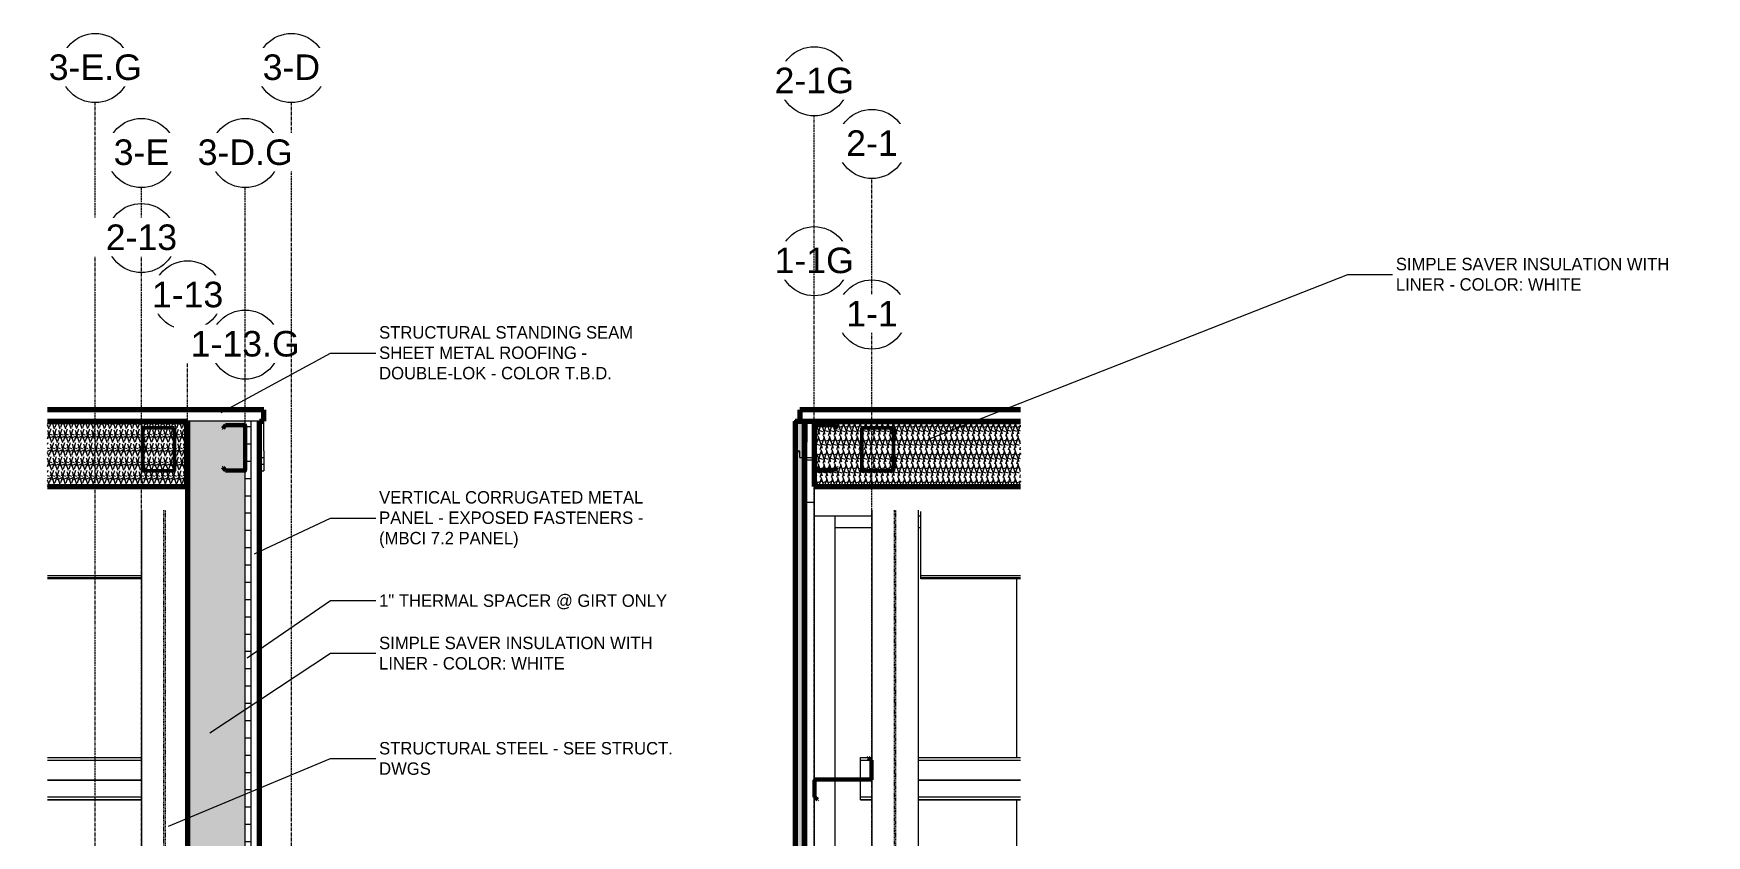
# Model space of a CAD drawing. Header units: inches. Extents: x 22734 to 24067, y -82 to 484.
# Drawn here: x 23772.3 to 24062.3, y 279.8 to 418.9 of the extents above; entities that cross this region are included whole.
import ezdxf

# ---------------------------------------------------------------- set-up
doc = ezdxf.new("R2010")
doc.units = ezdxf.units.IN
doc.header["$MEASUREMENT"] = 0
doc.linetypes.add('Grid Line 1_2_', pattern=[0.875, 0.5, -0.125, 0.125, -0.125])
doc.linetypes.add('Hidden 1_8_', pattern=[0.1875, 0.125, -0.0625])
for name, color, linetype, lineweight in [('A-ANNO-IDEN', 131, 'Continuous', 9), ('A-CLNG', 13, 'Continuous', 18), ('A-CLNG-PATT', 13, 'Continuous', 70), ('A-GLAZ-CWMG', 51, 'Continuous', 9), ('A-ROOF', 132, 'Continuous', 18), ('A-ROOF-PATT', 132, 'Continuous', 18), ('A-WALL', 113, 'Continuous', 18), ('A-WALL-PATT', 111, 'Continuous', 70), ('I-WALL', 2, 'Continuous', 18), ('S-BEAM', 12, 'Continuous', 9), ('S-COLS', 52, 'Continuous', 9), ('S-GRID', 1, 'Continuous', 9), ('S-GRID-IDEN', 1, 'Continuous', 9)]:
    doc.layers.add(name, color=color, linetype=linetype, lineweight=lineweight)
doc.styles.add('Arial_1', font='arial.ttf', dxfattribs={"height": 4.425898})
doc.styles.add('Century Gothic', font='GOTHIC.TTF', dxfattribs={"height": 2.155668})
pattern_1 = [(161.57, (-69255.493, 101.835), (-0.9603836945, -0.0003991792), [0, -6.83, 0.758, 0]), (18.43, (-69255.733, 101.835), (-0.9603836945, 0.0003991792), [0, -6.83, 0.758, 0]), (108.43, (-69255.493, 101.835), (0.4795101816, -2.4005263976), [2.276, -5.312]), (71.57, (-69255.733, 101.835), (0.4795101816, 2.4005263976), [2.276, -5.312])]
pattern_2 = [(45, (-76297.508, 101.715), (-2.37587878, 2.37587878), []), (45, (-76297.508, 105.315), (-2.37587878, 2.37587878), [])]

# ---------------------------------------------------------------- blocks, each defined once
blk = doc.blocks.new('W-Wide Flange - W12X22-1533120-Wall Section - Fieldhouse - West Wall')
at = {"layer": 'S-BEAM'}
for p, q in [((-22815.65, 324.88), (-22799.39, 324.88)), ((-22799.39, 324.45), (-22815.65, 324.45)), ((-22799.39, 324.29), (-22815.65, 324.29))]:
    blk.add_line(p, q, dxfattribs=at)
blk = doc.blocks.new('W-Wide Flange-Column - B1_H-1528736-Wall Section - Fieldhouse - West Wall')
at = {"layer": 'S-COLS', "linetype": 'Hidden 1_8_'}
for p, q in [((-22795.55, 336.19), (-22795.55, 0)), ((-22795.23, 0), (-22795.23, 336.19))]:
    blk.add_line(p, q, dxfattribs=at)
blk = doc.blocks.new('Girt_Z - 10_D-1241717-Wall Section - Fieldhouse - West Wall')
at = {"layer": 'S-BEAM'}
for p, q in [((-22815.65, 293.29), (-22799.39, 293.29)), ((-22815.65, 292.81), (-22799.39, 292.81)), ((-22815.65, 289.44), (-22799.39, 289.44)), ((-22815.65, 289.36), (-22799.39, 289.36)), ((-22815.65, 286.47), (-22799.39, 286.47)), ((-22815.65, 286.02), (-22799.39, 286.02)), ((-22815.65, 285.94), (-22799.39, 285.94))]:
    blk.add_line(p, q, dxfattribs=at)
blk = doc.blocks.new('Girt_C - 8_D-1405507-Wall Section - Fieldhouse - West Wall')
at = {"layer": 'S-BEAM'}
h = blk.add_hatch(dxfattribs=at)
h.set_pattern_fill('FP_33', color=256, style=0, pattern_type=2)
h.set_pattern_definition([(45, (-69255.613, 101.715), (-2.37587878, 2.37587878), []), (45, (-69255.613, 105.315), (-2.37587878, 2.37587878), [])])
h.paths.add_polyline_path([(-22784.84, 343.01), (-22781.52, 343.01), (-22781.45, 343.02), (-22781.39, 343.06), (-22781.35, 343.12), (-22781.34, 343.19), (-22781.34, 350.83), (-22781.35, 350.9), (-22781.39, 350.96), (-22781.45, 351), (-22781.52, 351.01), (-22784.84, 351.01), (-22785.32, 350.44), (-22785.23, 350.37), (-22784.78, 350.9), (-22781.52, 350.9), (-22781.48, 350.89), (-22781.45, 350.86), (-22781.44, 350.83), (-22781.45, 343.16), (-22781.48, 343.13), (-22781.52, 343.12), (-22784.78, 343.12), (-22785.23, 343.65), (-22785.32, 343.58)], flags=0)
at = {"layer": 'S-BEAM', "lineweight": 50}
for p, q in [((-22784.84, 351.01), (-22785.32, 350.44)), ((-22781.52, 351.01), (-22784.84, 351.01)), ((-22785.32, 350.44), (-22785.23, 350.37)), ((-22785.23, 350.37), (-22784.78, 350.9)), ((-22784.78, 350.9), (-22781.52, 350.9)), ((-22781.44, 350.83), (-22781.44, 343.19)), ((-22781.34, 343.19), (-22781.34, 350.83)), ((-22785.23, 343.65), (-22785.32, 343.58)), ((-22785.32, 343.58), (-22784.84, 343.01)), ((-22784.78, 343.12), (-22785.23, 343.65)), ((-22784.84, 343.01), (-22781.52, 343.01)), ((-22781.52, 343.12), (-22784.78, 343.12))]:
    blk.add_line(p, q, dxfattribs=at)
at = {"layer": 'S-BEAM'}
blk.add_line((-22781.34, 342.76), (-22781.34, 343.19), dxfattribs=at)
at = {"layer": 'S-BEAM', "lineweight": 50, "flags": 128}
for points in [[(-22781.34, 350.83), (-22781.35, 350.9), (-22781.39, 350.96), (-22781.45, 351), (-22781.52, 351.01)], [(-22781.52, 350.9), (-22781.48, 350.89), (-22781.45, 350.86), (-22781.44, 350.83)], [(-22781.44, 343.19), (-22781.45, 343.16), (-22781.48, 343.13), (-22781.52, 343.12)], [(-22781.52, 343.01), (-22781.45, 343.02), (-22781.39, 343.06), (-22781.35, 343.12), (-22781.34, 343.19)]]:
    blk.add_lwpolyline(points, dxfattribs=at)
blk = doc.blocks.new('Dimension Lumber - 5_5 x 7_5 Glulam-1529169-Wall Section - Fieldhouse - West Wall')
at = {"layer": 'S-BEAM', "lineweight": 50}
for p, q in [((-22793.64, 350.51), (-22799.14, 350.51)), ((-22799.14, 350.51), (-22799.14, 343.01)), ((-22793.64, 343.01), (-22793.64, 350.51)), ((-22799.14, 343.01), (-22793.64, 343.01))]:
    blk.add_line(p, q, dxfattribs=at)
blk = doc.blocks.new('HSS-Hollow Structural Section - HSS1-1_2X1-1_2X1_8 - Obsolete-1399530-Wall Section - Fieldhouse - West Wall')
at = {"layer": 'S-BEAM'}
for p, q in [((-22791.52, 343.01), (-22791.39, 343.01)), ((-22778.89, 343.01), (-22778.14, 343.01)), ((-22778.14, 344.18), (-22778.14, 343.3)), ((-22778.14, 343.3), (-22778.14, 343.05)), ((-22778.14, 343.05), (-22778.14, 343.01))]:
    blk.add_line(p, q, dxfattribs=at)
blk = doc.blocks.new('HSS-Hollow Structural Section - HSS1-1_2X1-1_2X1_8 - Obsolete-V13-Wall Section - Fieldhouse - West Wall')
at = {"layer": 'S-BEAM'}
for p, q in [((-22791.52, 345.34), (-22791.39, 345.34)), ((-22778.89, 345.34), (-22778.14, 345.34)), ((-22778.14, 346.51), (-22778.14, 345.63)), ((-22778.14, 345.63), (-22778.14, 345.39)), ((-22778.14, 345.39), (-22778.14, 345.34))]:
    blk.add_line(p, q, dxfattribs=at)
blk = doc.blocks.new('Rectangular Mullion - Profile_Polycarbonate_Upper and left-1114459-Wall Section - Fieldhouse - East Wall _ Polycarbonate')
at = {"layer": 'A-GLAZ-CWMG'}
for p, q in [((-26277.77, 333.22), (-26277.77, 335.22)), ((-26277.77, 333.22), (-26271.39, 333.22)), ((-26263.39, 333.22), (-26262.89, 333.22))]:
    blk.add_line(p, q, dxfattribs=at)
blk = doc.blocks.new('Rectangular Mullion - Profile_Polycarbonate_right-1189833-Wall Section - Fieldhouse - East Wall _ Polycarbonate')
at = {"layer": 'A-GLAZ-CWMG'}
for p, q in [((-26281.39, 335.22), (-26281.39, 289.36)), ((-26277.77, 289.55), (-26277.77, 335.22)), ((-26277.77, 243.55), (-26277.77, 289.44)), ((-26281.39, 286.42), (-26281.39, 243.55)), ((-26277.77, 243.55), (-26281.39, 243.55))]:
    blk.add_line(p, q, dxfattribs=at)
blk = doc.blocks.new('Rectangular Mullion - Profile_Polycarbonate_Upper and left-1528482-Wall Section - Fieldhouse - East Wall _ Polycarbonate')
at = {"layer": 'A-GLAZ-CWMG'}
for p, q in [((-26284.68, 346.41), (-26284.75, 346.41)), ((-26283.89, 346.41), (-26284.68, 346.41)), ((-26284.75, 343.75), (-26284.88, 343.75)), ((-26284.88, 343.75), (-26284.88, 1.46)), ((-26284.75, 343.75), (-26284.75, 1.46)), ((-26282.75, 343), (-26283.1, 343)), ((-26283.1, 343), (-26283.1, 2.24)), ((-26282.75, 343), (-26282.75, 2.24))]:
    blk.add_line(p, q, dxfattribs=at)
blk = doc.blocks.new('W-Wide Flange - W12X22-1533120-Wall Section - Fieldhouse - East Wall _ Polycarbonate')
at = {"layer": 'S-BEAM'}
for p, q in [((-26262.89, 335.73), (-26262.89, 335.96)), ((-26262.89, 325.31), (-26262.89, 335.73)), ((-26262.89, 324.88), (-26262.89, 325.31)), ((-26262.89, 324.45), (-26262.89, 324.88)), ((-26262.89, 324.88), (-26245.61, 324.88)), ((-26262.89, 324.29), (-26262.89, 324.45)), ((-26245.61, 324.45), (-26262.89, 324.45)), ((-26245.61, 324.29), (-26262.89, 324.29))]:
    blk.add_line(p, q, dxfattribs=at)
blk = doc.blocks.new('Rectangular Mullion - Profile_Polycarbonate_Upper and left-1528484-Wall Section - Fieldhouse - East Wall _ Polycarbonate')
at = {"layer": 'A-GLAZ-CWMG', "lineweight": 30}
for p, q in [((-26282.75, 351.63), (-26284.88, 351.63)), ((-26284.88, 351.63), (-26284.88, 348.8)), ((-26284.81, 348.86), (-26284.81, 351.57)), ((-26284.81, 351.57), (-26282.81, 351.57)), ((-26282.81, 351.57), (-26282.81, 348.07)), ((-26282.75, 348.01), (-26282.75, 351.63)), ((-26284.88, 348.8), (-26284.75, 348.8)), ((-26284.75, 348.86), (-26284.81, 348.86)), ((-26284.75, 348.8), (-26284.75, 348.86)), ((-26283.04, 348.26), (-26283.1, 348.26)), ((-26283.1, 348.26), (-26283.1, 348.01)), ((-26283.04, 348.07), (-26283.04, 348.26)), ((-26283.1, 348.01), (-26282.75, 348.01)), ((-26282.81, 348.07), (-26283.04, 348.07))]:
    blk.add_line(p, q, dxfattribs=at)
at = {"layer": 'A-GLAZ-CWMG'}
for p, q in [((-26284.88, 348.8), (-26284.88, 343.75)), ((-26284.75, 348.8), (-26284.75, 343.75)), ((-26284.75, 346.41), (-26284.68, 346.41)), ((-26284.68, 346.41), (-26283.89, 346.41)), ((-26283.1, 348), (-26283.1, 343)), ((-26282.75, 348), (-26282.75, 343)), ((-26284.88, 343.75), (-26284.75, 343.75)), ((-26283.1, 343), (-26282.75, 343))]:
    blk.add_line(p, q, dxfattribs=at)
blk = doc.blocks.new('Girt_Z - 10_D-1241717-Wall Section - Fieldhouse - East Wall _ Polycarbonate')
at = {"layer": 'S-BEAM'}
for p, q in [((-26273.39, 292.81), (-26273.39, 293.29)), ((-26273.39, 293.29), (-26271.39, 293.29)), ((-26263.39, 293.29), (-26245.61, 293.29)), ((-26273.39, 289.55), (-26273.39, 292.81)), ((-26273.39, 292.81), (-26271.56, 292.81)), ((-26263.39, 292.81), (-26245.61, 292.81)), ((-26273.39, 289.36), (-26273.39, 289.44)), ((-26273.39, 286.47), (-26273.39, 289.36)), ((-26273.39, 289.36), (-26271.39, 289.36)), ((-26263.39, 289.44), (-26245.61, 289.44)), ((-26263.39, 289.36), (-26245.61, 289.36)), ((-26273.39, 286.02), (-26273.39, 286.47)), ((-26273.39, 286.47), (-26271.39, 286.47)), ((-26273.39, 285.94), (-26273.39, 286.02)), ((-26273.39, 286.02), (-26271.39, 286.02)), ((-26273.39, 285.94), (-26271.39, 285.94)), ((-26263.39, 286.47), (-26245.61, 286.47)), ((-26263.39, 286.02), (-26245.61, 286.02)), ((-26263.39, 285.94), (-26245.61, 285.94))]:
    blk.add_line(p, q, dxfattribs=at)
blk = doc.blocks.new('Girt_Z - 10_D-1223976-Wall Section - Fieldhouse - East Wall _ Polycarbonate')
at = {"layer": 'S-BEAM'}
h = blk.add_hatch(dxfattribs=at)
h.set_pattern_fill('FP_47', color=256, style=0, pattern_type=2)
h.set_pattern_definition(pattern_2)
h.paths.add_polyline_path([(-26280.82, 285.94), (-26280.75, 286.02), (-26281.28, 286.47), (-26281.28, 289.36), (-26281.26, 289.42), (-26281.2, 289.44), (-26271.39, 289.44), (-26271.39, 292.81), (-26271.96, 293.29), (-26272.04, 293.21), (-26271.5, 292.76), (-26271.5, 289.62), (-26271.52, 289.57), (-26271.58, 289.55), (-26281.2, 289.55), (-26281.34, 289.49), (-26281.39, 289.36), (-26281.39, 286.42)], flags=0)
at = {"layer": 'S-BEAM', "lineweight": 50}
for p, q in [((-26271.96, 293.29), (-26272.04, 293.21)), ((-26272.04, 293.21), (-26271.5, 292.76)), ((-26271.39, 292.81), (-26271.96, 293.29)), ((-26271.5, 292.76), (-26271.5, 289.62)), ((-26271.39, 289.44), (-26271.39, 292.81)), ((-26281.39, 289.36), (-26281.39, 286.42)), ((-26281.28, 286.47), (-26281.28, 289.36)), ((-26271.58, 289.55), (-26281.2, 289.55)), ((-26281.2, 289.44), (-26271.39, 289.44)), ((-26281.39, 286.42), (-26280.82, 285.94)), ((-26280.75, 286.02), (-26281.28, 286.47)), ((-26280.82, 285.94), (-26280.75, 286.02))]:
    blk.add_line(p, q, dxfattribs=at)
for centre, radius, start, end in [((-26281.2, 289.36), 0.188, 90, 180), ((-26281.2, 289.36), 0.0782, 90, 177.8773), ((-26271.58, 289.63), 0.0782, 270, 356.9576)]:
    blk.add_arc(centre, radius, start, end, dxfattribs=at)
blk = doc.blocks.new('Dimension Lumber - 5_5 x 7_5 Glulam-1529169-Wall Section - Fieldhouse - East Wall _ Polycarbonate')
at = {"layer": 'S-BEAM', "lineweight": 50}
for p, q in [((-26267.64, 350.51), (-26273.14, 350.51)), ((-26273.14, 350.51), (-26273.14, 343.01)), ((-26267.64, 343.01), (-26267.64, 350.51)), ((-26273.14, 343.01), (-26267.64, 343.01))]:
    blk.add_line(p, q, dxfattribs=at)
blk = doc.blocks.new('Girt_C - 8_D-1405512-Wall Section - Fieldhouse - East Wall _ Polycarbonate')
at = {"layer": 'S-BEAM'}
h = blk.add_hatch(dxfattribs=at)
h.set_pattern_fill('FP_47', color=256, style=0, pattern_type=2)
h.set_pattern_definition(pattern_2)
h.paths.add_polyline_path([(-26277.89, 343.01), (-26277.41, 343.58), (-26277.49, 343.65), (-26277.94, 343.12), (-26281.21, 343.12), (-26281.24, 343.13), (-26281.27, 343.16), (-26281.28, 343.19), (-26281.27, 350.86), (-26281.24, 350.89), (-26281.21, 350.9), (-26277.94, 350.9), (-26277.49, 350.37), (-26277.41, 350.44), (-26277.89, 351.01), (-26281.2, 351.01), (-26281.27, 351), (-26281.34, 350.96), (-26281.38, 350.88), (-26281.39, 350.83), (-26281.38, 343.14), (-26281.38, 343.12), (-26281.34, 343.06), (-26281.27, 343.02), (-26281.2, 343.01)], flags=0)
at = {"layer": 'S-BEAM', "lineweight": 50}
for p, q in [((-26277.89, 351.01), (-26281.2, 351.01)), ((-26277.41, 350.44), (-26277.89, 351.01)), ((-26281.39, 350.83), (-26281.39, 343.19)), ((-26281.28, 343.19), (-26281.28, 350.83)), ((-26281.21, 350.9), (-26277.94, 350.9)), ((-26277.94, 350.9), (-26277.49, 350.37)), ((-26277.49, 350.37), (-26277.41, 350.44)), ((-26277.94, 343.12), (-26281.21, 343.12)), ((-26281.2, 343.01), (-26277.89, 343.01)), ((-26277.49, 343.65), (-26277.94, 343.12)), ((-26277.89, 343.01), (-26277.41, 343.58)), ((-26277.41, 343.58), (-26277.49, 343.65))]:
    blk.add_line(p, q, dxfattribs=at)
at = {"layer": 'S-BEAM'}
blk.add_line((-26281.39, 343.19), (-26281.39, 342.76), dxfattribs=at)
at = {"layer": 'S-BEAM', "lineweight": 50, "flags": 128}
for points in [[(-26281.2, 351.01), (-26281.27, 351), (-26281.34, 350.96), (-26281.38, 350.9), (-26281.39, 350.83)], [(-26281.28, 350.83), (-26281.27, 350.86), (-26281.24, 350.89), (-26281.21, 350.9)], [(-26281.39, 343.19), (-26281.38, 343.12), (-26281.34, 343.06), (-26281.27, 343.02), (-26281.2, 343.01)], [(-26281.21, 343.12), (-26281.24, 343.13), (-26281.27, 343.16), (-26281.28, 343.19)]]:
    blk.add_lwpolyline(points, dxfattribs=at)
blk = doc.blocks.new('W-Wide Flange-Column - B1_L-1389336-Wall Section - Fieldhouse - East Wall _ Polycarbonate')
at = {"layer": 'S-COLS', "linetype": 'Hidden 1_8_'}
for p, q in [((-26267.55, 336.18), (-26267.55, 0)), ((-26267.23, 0), (-26267.23, 336.18))]:
    blk.add_line(p, q, dxfattribs=at)
blk = doc.blocks.new('HSS-Hollow Structural Section - HSS1-1_2X1-1_2X1_8 - Obsolete-1399530-Wall Section - Fieldhouse - East Wall _ Polycarbonate')
at = {"layer": 'S-BEAM'}
for p, q in [((-26283.89, 345.63), (-26283.89, 346.45)), ((-26283.89, 345.39), (-26283.89, 345.63)), ((-26283.89, 345.36), (-26283.89, 345.39)), ((-26283.89, 345.34), (-26283.1, 345.34)), ((-26282.75, 345.34), (-26281.39, 345.34))]:
    blk.add_line(p, q, dxfattribs=at)
blk = doc.blocks.new('Grid - Grid Head - Circle-14747-Wall Section - Fieldhouse - West Wall')
at = {"layer": 'S-GRID-IDEN'}
blk.add_circle((-22807.39, 412.91), 6, dxfattribs=at)
blk = doc.blocks.new('Grid - Grid Head - Circle-14747-Wall Section - Fieldhouse - East Wall _ Polycarbonate')
at = {"layer": 'S-GRID-IDEN'}
blk.add_circle((-26281.39, 379.39), 6, dxfattribs=at)

msp = doc.modelspace()

# ---------------------------------------------------------------- hatches: boundary and pattern name
at = {"layer": 'A-CLNG-PATT', "lineweight": 9}
h = msp.add_hatch(dxfattribs=at)
h.set_pattern_fill('FP_37', color=256, style=0, pattern_type=2)
h.set_pattern_definition(pattern_1)
h.paths.add_polyline_path([(23774.73, 340.29), (23798.86, 340.29), (23798.86, 351.55), (23774.73, 351.55), (23774.73, 344.55)], flags=0)
h = msp.add_hatch(dxfattribs=at)
h.set_pattern_fill('FP_46', color=256, style=0, pattern_type=2)
h.set_pattern_definition([(161.57, (-76297.388, 101.835), (-0.9603836945, -0.0003991792), [0, -6.83, 0.758, 0]), (18.43, (-76297.628, 101.835), (-0.9603836945, 0.0003991792), [0, -6.83, 0.758, 0]), (108.43, (-76297.388, 101.835), (0.4795101816, -2.4005263976), [2.276, -5.312]), (71.57, (-76297.628, 101.835), (0.4795101816, 2.4005263976), [2.276, -5.312])])
h.paths.add_polyline_path([(23907.64, 340.29), (23943.42, 340.29), (23943.42, 351.55), (23907.64, 351.55), (23907.64, 344.57)], flags=0)
at = {"layer": 'A-ROOF-PATT', "lineweight": 9}
h = msp.add_hatch(dxfattribs=at)
h.set_pattern_fill('FP_36', color=256, style=0, pattern_type=2)
h.set_pattern_definition([(90, (-46590.383, 1277.065), (-36.188, 2e-15), [])])
h.paths.add_polyline_path([(23811.99, 346.51), (23812.24, 346.51), (23812.24, 351.63), (23811.49, 351.63), (23811.49, 346.51)], flags=0)
h.paths.add_polyline_path([(23798.86, 346.51), (23798.99, 346.51), (23798.99, 351.63), (23774.73, 351.63), (23774.73, 351.55), (23798.86, 351.55), (23798.86, 351.43)], flags=0)
h = msp.add_hatch(dxfattribs=at)
h.set_pattern_fill('FP_43', color=256, style=0, pattern_type=2)
h.set_pattern_definition([(90, (-50189.028, 1277.065), (-36.188, 2e-15), [])])
h.paths.add_polyline_path([(23907.64, 346.51), (23907.65, 351.55), (23943.42, 351.55), (23943.42, 351.63), (23906.28, 351.63), (23906.28, 346.51)], flags=0)
at = {"layer": 'A-WALL-PATT', "lineweight": 9}
h = msp.add_hatch(dxfattribs=at)
h.set_pattern_fill('FP_37', color=256, style=0, pattern_type=2)
h.set_pattern_definition(pattern_1)
h.paths.add_polyline_path([(23808.99, 192), (23808.99, 351.63), (23798.99, 351.63), (23798.99, 192)], flags=0)
h = msp.add_hatch(dxfattribs=at)
h.set_pattern_fill('FP_39', color=256, style=0, pattern_type=2)
h.set_pattern_definition([(0, (-69255.613, 101.715), (0, 3), []), (90, (-69255.613, 101.715), (-3, 2e-16), [])])
h.paths.add_polyline_path([(23809.74, 192), (23809.99, 192), (23809.99, 351.63), (23808.99, 351.63), (23808.99, 192)], flags=0)
at = {"layer": 'A-WALL-PATT', "lineweight": 9, "transparency": 33554649}
msp.add_hatch(color=256, dxfattribs=at).paths.add_polyline_path([(23905.93, 0.06), (23905.93, 351.57), (23904.35, 351.57), (23904.35, 0.06)], flags=0)
at = {"layer": 'A-WALL-PATT', "lineweight": 9}
h = msp.add_hatch(dxfattribs=at)
h.set_pattern_fill('FP_45', color=256, style=0, pattern_type=2)
h.set_pattern_definition([(90, (-76470.418, 0), (-19.685, 1e-15), [])])
h.paths.add_polyline_path([(23943.42, 196.79), (23943.42, 237.69), (23925.64, 237.69), (23925.64, 196.79)], flags=0)
h.paths.add_polyline_path([(23943.42, 245.04), (23943.42, 285.94), (23925.64, 285.94), (23925.64, 245.04)], flags=0)
h.paths.add_polyline_path([(23917.64, 245.79), (23917.64, 285.94), (23915.64, 285.94), (23915.64, 289.44), (23911.26, 289.44), (23911.26, 245.79), (23916.39, 245.79)], flags=0)
h.paths.add_polyline_path([(23915.64, 289.55), (23915.64, 293.29), (23917.64, 293.29), (23917.64, 333.22), (23911.26, 333.22), (23911.26, 289.55), (23912.14, 289.55)], flags=0)
h.paths.add_polyline_path([(23943.42, 293.29), (23943.42, 324.29), (23926.14, 324.29), (23926.14, 333.22), (23925.64, 333.22), (23925.64, 293.29)], flags=0)

# ---------------------------------------------------------------- linework, layer by layer
at = {"layer": 'A-ANNO-IDEN', "color": 153}
for p, q in [((23927.46, 348.54), (24000.14, 377.11)), ((24000.14, 377.11), (24008.48, 377.11)), ((23823.77, 363.44), (23832.2, 363.44)), ((23810.59, 328.61), (23823.77, 334.82)), ((23823.77, 334.82), (23832.2, 334.82)), ((23809.35, 310.6), (23823.77, 320.54)), ((23823.77, 320.54), (23832.2, 320.54)), ((23802.83, 297.56), (23823.77, 311.38)), ((23823.77, 311.38), (23832.2, 311.38)), ((23795.7, 281.41), (23823.77, 293.11)), ((23823.77, 293.11), (23832.2, 293.11))]:
    msp.add_line(p, q, dxfattribs=at)
at = {"layer": 'A-CLNG', "lineweight": 70}
for p, q in [((23798.86, 351.55), (23774.73, 351.55)), ((23798.86, 340.29), (23798.86, 351.55)), ((23943.42, 351.55), (23907.64, 351.55)), ((23907.64, 351.55), (23907.64, 340.29)), ((23774.73, 340.29), (23798.86, 340.29)), ((23907.64, 340.29), (23943.42, 340.29))]:
    msp.add_line(p, q, dxfattribs=at)
at = {"layer": 'A-CLNG'}
for p, q in [((23798.86, 336.19), (23798.86, 340.29)), ((23907.64, 340.29), (23907.64, 335.22)), ((23907.64, 335.22), (23917.64, 335.22)), ((23925.64, 335.22), (23926.14, 335.22))]:
    msp.add_line(p, q, dxfattribs=at)
at = {"layer": 'A-ROOF', "lineweight": 70}
for p, q in [((23812.24, 353.63), (23774.73, 353.63)), ((23774.73, 351.63), (23798.99, 351.63)), ((23811.49, 351.63), (23812.24, 351.63)), ((23812.24, 351.63), (23812.24, 353.63)), ((23943.42, 353.63), (23905.14, 353.63)), ((23905.14, 353.63), (23905.14, 351.63)), ((23905.14, 351.63), (23943.42, 351.63))]:
    msp.add_line(p, q, dxfattribs=at)
at = {"layer": 'A-ROOF'}
msp.add_line((23812.24, 346.51), (23812.24, 351.63), dxfattribs=at)
at = {"layer": 'A-WALL', "lineweight": 70}
for p, q in [((23798.99, 351.63), (23798.99, 192)), ((23811.49, 192), (23811.49, 351.63)), ((23905.93, 351.57), (23904.35, 351.57)), ((23904.35, 351.57), (23904.35, 0.06)), ((23905.93, 0.06), (23905.93, 351.57))]:
    msp.add_line(p, q, dxfattribs=at)
at = {"layer": 'A-WALL'}
for p, q in [((23811.49, 351.63), (23798.99, 351.63)), ((23808.99, 144.75), (23808.99, 351.63)), ((23809.99, 192), (23809.99, 351.63)), ((23905.14, 346.43), (23904.35, 346.43))]:
    msp.add_line(p, q, dxfattribs=at)
at = {"layer": 'I-WALL'}
for p, q in [((23907.64, 344.87), (23906.28, 344.87)), ((23906.28, 337.62), (23907.64, 337.62))]:
    msp.add_line(p, q, dxfattribs=at)
at = {"layer": 'S-COLS'}
for p, q in [((23798.99, 338.39), (23798.86, 338.39)), ((23790.99, 336.19), (23790.99, 0)), ((23917.64, 336.18), (23917.64, 292.81)), ((23925.64, 336.18), (23925.64, 0)), ((23917.64, 289.44), (23917.64, 244.56))]:
    msp.add_line(p, q, dxfattribs=at)
at = {"layer": 'S-GRID', "linetype": 'Grid Line 1_2_'}
for p, q in [((23782.99, -57.2), (23782.99, 406.91)), ((23790.99, -57.2), (23790.99, 392.16)), ((23907.64, -58.49), (23907.64, 373.39)), ((23798.99, -57.2), (23798.99, 367.47)), ((23917.64, -58.49), (23917.64, 364.15)), ((23808.99, -57.2), (23808.99, 358.93))]:
    msp.add_line(p, q, dxfattribs=at)

# ---------------------------------------------------------------- block references
at = {"layer": 'A-GLAZ-CWMG'}
for name in ['Rectangular Mullion - Profile_Polycarbonate_Upper and left-1528484-Wall Section - Fieldhouse - East Wall _ Polycarbonate', 'Rectangular Mullion - Profile_Polycarbonate_Upper and left-1528482-Wall Section - Fieldhouse - East Wall _ Polycarbonate', 'Rectangular Mullion - Profile_Polycarbonate_right-1189833-Wall Section - Fieldhouse - East Wall _ Polycarbonate', 'Rectangular Mullion - Profile_Polycarbonate_Upper and left-1114459-Wall Section - Fieldhouse - East Wall _ Polycarbonate']:
    msp.add_blockref(name, (50189.03, 0), dxfattribs=at)
at = {"layer": 'S-BEAM'}
for name, p in [('Girt_C - 8_D-1405507-Wall Section - Fieldhouse - West Wall', (46590.38, 0)), ('Girt_C - 8_D-1405512-Wall Section - Fieldhouse - East Wall _ Polycarbonate', (50189.03, 0)), ('Dimension Lumber - 5_5 x 7_5 Glulam-1529169-Wall Section - Fieldhouse - West Wall', (46590.38, 0)), ('Dimension Lumber - 5_5 x 7_5 Glulam-1529169-Wall Section - Fieldhouse - East Wall _ Polycarbonate', (50189.03, 0)), ('HSS-Hollow Structural Section - HSS1-1_2X1-1_2X1_8 - Obsolete-V13-Wall Section - Fieldhouse - West Wall', (46590.38, 0)), ('HSS-Hollow Structural Section - HSS1-1_2X1-1_2X1_8 - Obsolete-1399530-Wall Section - Fieldhouse - West Wall', (46590.38, 1.17)), ('HSS-Hollow Structural Section - HSS1-1_2X1-1_2X1_8 - Obsolete-1399530-Wall Section - Fieldhouse - East Wall _ Polycarbonate', (50189.03, 0)), ('HSS-Hollow Structural Section - HSS1-1_2X1-1_2X1_8 - Obsolete-1399530-Wall Section - Fieldhouse - West Wall', (46590.38, 0)), ('W-Wide Flange - W12X22-1533120-Wall Section - Fieldhouse - East Wall _ Polycarbonate', (50189.03, 0)), ('W-Wide Flange - W12X22-1533120-Wall Section - Fieldhouse - West Wall', (46590.38, 0)), ('Girt_Z - 10_D-1241717-Wall Section - Fieldhouse - West Wall', (46590.38, 0)), ('Girt_Z - 10_D-1223976-Wall Section - Fieldhouse - East Wall _ Polycarbonate', (50189.03, 0)), ('Girt_Z - 10_D-1241717-Wall Section - Fieldhouse - East Wall _ Polycarbonate', (50189.03, 0))]:
    msp.add_blockref(name, p, dxfattribs=at)
at = {"layer": 'S-COLS', "linetype": 'Hidden 1_8_'}
for name, p in [('W-Wide Flange-Column - B1_H-1528736-Wall Section - Fieldhouse - West Wall', (46590.38, 0)), ('W-Wide Flange-Column - B1_L-1389336-Wall Section - Fieldhouse - East Wall _ Polycarbonate', (50189.03, 0))]:
    msp.add_blockref(name, p, dxfattribs=at)
at = {"layer": 'S-GRID-IDEN'}
for name, p in [('Grid - Grid Head - Circle-14747-Wall Section - Fieldhouse - West Wall', (46590.38, 0)), ('Grid - Grid Head - Circle-14747-Wall Section - Fieldhouse - West Wall', (46624.38, 0)), ('Grid - Grid Head - Circle-14747-Wall Section - Fieldhouse - West Wall', (46598.38, -14.75)), ('Grid - Grid Head - Circle-14747-Wall Section - Fieldhouse - West Wall', (46616.38, -14.75)), ('Grid - Grid Head - Circle-14747-Wall Section - Fieldhouse - East Wall _ Polycarbonate', (50199.03, 20.35)), ('Grid - Grid Head - Circle-14747-Wall Section - Fieldhouse - East Wall _ Polycarbonate', (50189.03, 0)), ('Grid - Grid Head - Circle-14747-Wall Section - Fieldhouse - West Wall', (46606.38, -39.44))]:
    msp.add_blockref(name, p, dxfattribs=at)

# ---------------------------------------------------------------- next in the draw order: texts
at = {"layer": 'A-ANNO-IDEN', "char_height": 2.1557, "attachment_point": 1, "line_spacing_factor": 0.984117, "style": 'Century Gothic', "bg_fill": 3, "box_fill_scale": 1.25, "bg_fill_color": 0, "bg_fill_transparency": 0}
for s, insert, width in [('SIMPLE SAVER INSULATION WITH\\PLINER - COLOR: WHITE', (24008.48, 379.98), 53.325), ('STRUCTURAL STANDING SEAM\\PSHEET METAL ROOFING -\\PDOUBLE-LOK - COLOR T.B.D.', (23832.2, 368.13), 50.031), ('VERTICAL CORRUGATED METAL\\PPANEL - EXPOSED FASTENERS -\\P(MBCI 7.2 PANEL)', (23832.2, 339.51), 53.217), ('1" THERMAL SPACER @ GIRT ONLY', (23832.2, 321.59), 56.97), ('SIMPLE SAVER INSULATION WITH\\PLINER - COLOR: WHITE', (23832.2, 314.25), 53.325), ('STRUCTURAL STEEL - SEE STRUCT.\\PDWGS', (23832.2, 295.98), 53.109)]:
    msp.add_mtext(s, dxfattribs=dict(at, insert=insert, width=width))
at = {"layer": 'S-GRID-IDEN', "char_height": 4.426, "attachment_point": 2, "line_spacing_factor": 0.938532, "style": 'Arial_1', "bg_fill": 3, "box_fill_scale": 1.25, "bg_fill_color": 0, "bg_fill_transparency": 0}
for s, insert, width in [('3-E.G', (23782.99, 415.27), 19.224), ('3-D', (23816.99, 415.27), 11.826), ('2-1', (23917.64, 402.1), 10.638), ('3-E', (23790.99, 400.52), 11.448), ('1-1G', (23907.64, 381.75), 16.362), ('1-13', (23798.99, 375.83), 14.742)]:
    msp.add_mtext(s, dxfattribs=dict(at, insert=insert, width=width))

# ---------------------------------------------------------------- next in the draw order: linework, layer by layer
at = {"layer": 'S-GRID', "linetype": 'Grid Line 1_2_'}
for p, q in [((23907.64, -58.49), (23907.64, 404.61)), ((23917.64, -58.49), (23917.64, 393.74)), ((23790.99, -57.2), (23790.99, 377.41))]:
    msp.add_line(p, q, dxfattribs=at)

# ---------------------------------------------------------------- next in the draw order: block references
at = {"layer": 'S-GRID-IDEN'}
for name, p in [('Grid - Grid Head - Circle-14747-Wall Section - Fieldhouse - East Wall _ Polycarbonate', (50189.03, 31.22)), ('Grid - Grid Head - Circle-14747-Wall Section - Fieldhouse - West Wall', (46598.38, -29.5)), ('Grid - Grid Head - Circle-14747-Wall Section - Fieldhouse - East Wall _ Polycarbonate', (50199.03, -9.24)), ('Grid - Grid Head - Circle-14747-Wall Section - Fieldhouse - West Wall', (46616.38, -47.98))]:
    msp.add_blockref(name, p, dxfattribs=at)

# ---------------------------------------------------------------- next in the draw order: texts
at = {"layer": 'S-GRID-IDEN', "char_height": 4.426, "attachment_point": 2, "line_spacing_factor": 0.938532, "style": 'Arial_1', "bg_fill": 3, "box_fill_scale": 1.25, "bg_fill_color": 0, "bg_fill_transparency": 0}
for s, insert, width in [('2-1G', (23907.64, 412.97), 16.362), ('2-13', (23790.99, 385.77), 14.742), ('1-1', (23917.64, 372.51), 10.638), ('1-13.G', (23808.99, 367.29), 22.518)]:
    msp.add_mtext(s, dxfattribs=dict(at, insert=insert, width=width))

# ---------------------------------------------------------------- next in the draw order: linework, layer by layer
at = {"layer": 'A-ANNO-IDEN', "color": 153}
msp.add_line((23804.81, 353.15), (23823.77, 363.44), dxfattribs=at)
at = {"layer": 'S-GRID', "linetype": 'Grid Line 1_2_'}
for p, q in [((23816.99, -57.2), (23816.99, 406.91)), ((23808.99, -57.2), (23808.99, 392.16))]:
    msp.add_line(p, q, dxfattribs=at)

# ---------------------------------------------------------------- next in the draw order: texts
at = {"layer": 'S-GRID-IDEN', "insert": (23808.99, 400.52), "char_height": 4.426, "width": 19.602, "attachment_point": 2, "line_spacing_factor": 0.938532, "style": 'Arial_1', "bg_fill": 3, "box_fill_scale": 1.25, "bg_fill_color": 0, "bg_fill_transparency": 0}
msp.add_mtext('3-D.G', dxfattribs=at)

doc.saveas('drawing.dxf')
